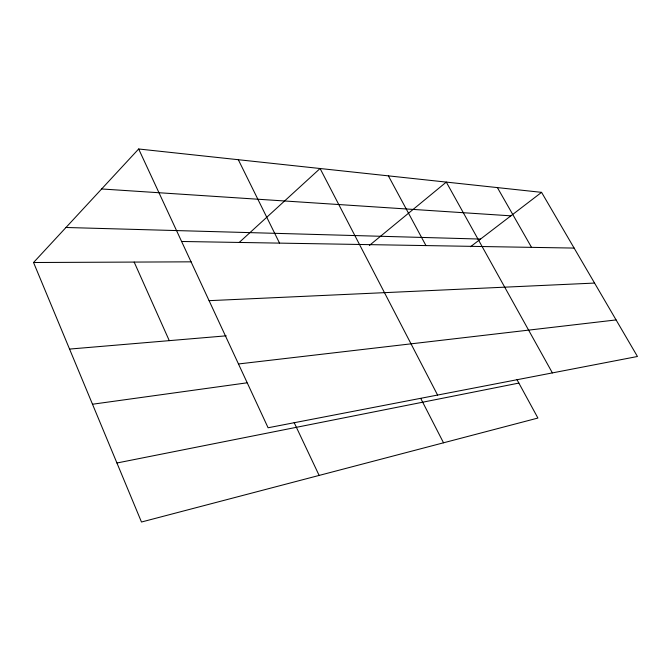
<?xml version="1.0" encoding="UTF-8"?>
<svg xmlns="http://www.w3.org/2000/svg" width="671" height="671" viewBox="0 0 671 671"><rect width="100%" height="100%" fill="white"/><g stroke="black" fill="none" stroke-linecap="round" stroke-linejoin="round"><path stroke-width="1.01" d="M516.896 379.459L537.907 418.05L141.48 522.013L33.55 262.512L138.662 148.987L541.572 192.351L637.45 356.494L268.09 427.762L138.662 148.987M239.354 242.323L320.092 168.513L437.584 395.06M369.385 245.443L446.29 182.101L552.392 372.908M470.556 246.71L541.572 192.351M116.939 462.998L518.868 383.082M92.497 404.236L246.945 382.831M238.465 363.967L616.087 319.924M69.558 349.079L226.228 335.827M209.084 300.667L594.565 283.07M33.55 262.512L191.176 261.833M181.598 241.476L574.124 248.077M65.984 227.486L480.537 239.069M101.64 188.97L510.891 215.836M497.396 187.595L531.524 247.356M388.383 175.869L425.959 245.586M420.784 398.49L443.523 442.801M238.322 159.715L279.539 243.12M294.158 422.596L319.128 475.429M134.166 262.076L169.268 340.642"/></g></svg>
